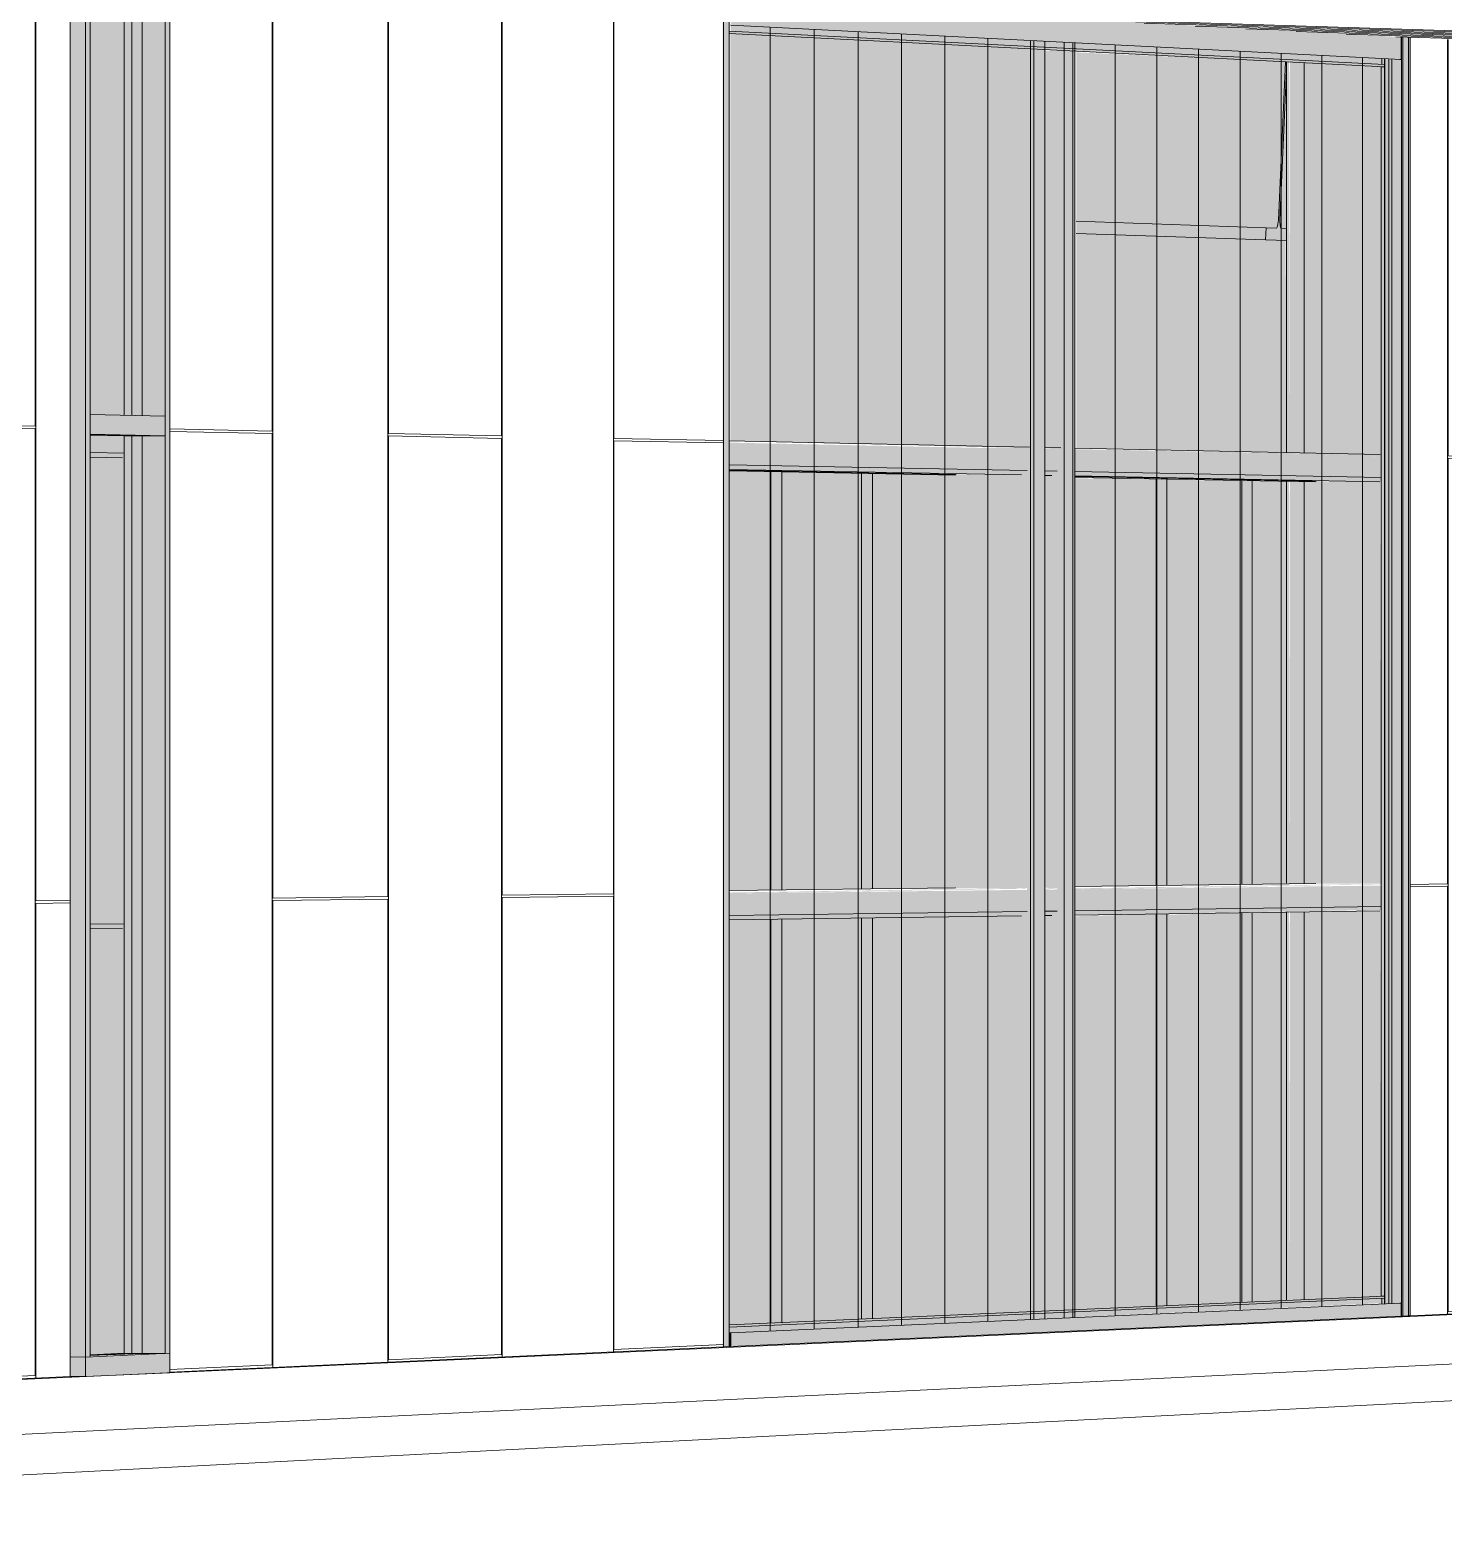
# Model space of a CAD drawing. Header units: inches. Extents: x 31213 to 31218, y -65 to 66.
# Drawn here: x 31214.25295 to 31214.2896, y 65.97907 to 66.01811 of the extents above; entities that cross this region are included whole.
import ezdxf

# ---------------------------------------------------------------- set-up
doc = ezdxf.new("R2010")
doc.units = ezdxf.units.IN
doc.header["$MEASUREMENT"] = 0
for name, color, linetype, lineweight in [('A-GLAZ-CURT', 52, 'Continuous', 9), ('A-GLAZ-CWMG', 51, 'Continuous', 9), ('A-WALL', 113, 'Continuous', 13), ('A-WALL-PATT', 111, 'Continuous', 13), ('C-BLDG-PADS', 91, 'Continuous', 9), ('Conc', 7, 'Continuous', 9), ('I-WALL', 2, 'Continuous', 13), ('L-SITE-WALL', 31, 'Continuous', 13), ('S-BEAM', 12, 'Continuous', 9), ('S-COLS', 52, 'Continuous', 9)]:
    doc.layers.add(name, color=color, linetype=linetype, lineweight=lineweight)

# ---------------------------------------------------------------- blocks, each defined once
blk = doc.blocks.new('FP_2-Looking North East')
at = {"layer": 'A-WALL-PATT', "lineweight": 9}
for p, q in [((31214.259223, 66.007714), (31214.259223, 66.019493)), ((31214.259239, 65.99561), (31214.259239, 66.019492)), ((31214.26222, 65.995646), (31214.26222, 66.019333)), ((31214.262236, 66.007651), (31214.262236, 66.019332)), ((31214.265169, 66.007589), (31214.265169, 66.019176)), ((31214.265184, 65.995681), (31214.265184, 66.019175)), ((31214.26807, 65.995716), (31214.26807, 66.019021)), ((31214.268084, 66.007527), (31214.268084, 66.019021)), ((31214.259223, 66.007714), (31214.256574, 66.00777)), ((31214.259223, 66.007652), (31214.256574, 66.007707)), ((31214.259223, 65.983505), (31214.259223, 66.007652)), ((31214.265169, 66.007589), (31214.262236, 66.007651)), ((31214.262236, 65.983641), (31214.262236, 66.007589)), ((31214.265169, 66.007527), (31214.262236, 66.007589)), ((31214.265169, 65.983773), (31214.265169, 66.007527)), ((31214.270924, 66.007467), (31214.268084, 66.007527)), ((31214.268084, 65.983905), (31214.268084, 66.007466)), ((31214.270924, 66.007407), (31214.268084, 66.007466)), ((31214.26222, 65.995646), (31214.259239, 65.99561)), ((31214.259239, 65.995547), (31214.26222, 65.995583)), ((31214.259239, 65.983443), (31214.259239, 65.995547)), ((31214.26222, 65.983578), (31214.26222, 65.995583)), ((31214.26807, 65.995716), (31214.265184, 65.995681)), ((31214.265184, 65.99562), (31214.26807, 65.995655)), ((31214.265184, 65.983712), (31214.265184, 65.99562)), ((31214.26807, 65.983843), (31214.26807, 65.995655)), ((31214.262236, 65.983641), (31214.265169, 65.983773)), ((31214.268084, 65.983905), (31214.270924, 65.984033)), ((31214.256574, 65.983385), (31214.259223, 65.983505))]:
    blk.add_line(p, q, dxfattribs=at)
blk = doc.blocks.new('FP_8-Looking North East')
at = {"layer": 'A-WALL-PATT', "lineweight": 9}
for p, q in [((31214.289694, 65.995976), (31214.289694, 66.017868)), ((31214.289707, 66.007071), (31214.289707, 66.017867)), ((31214.292214, 66.007018), (31214.292214, 66.017733)), ((31214.292227, 65.996006), (31214.292227, 66.017733)), ((31214.294696, 65.996036), (31214.294696, 66.017601)), ((31214.294709, 66.006965), (31214.294709, 66.017601)), ((31214.292214, 66.007018), (31214.289707, 66.007071)), ((31214.289707, 65.984881), (31214.289707, 66.007014)), ((31214.292214, 66.006961), (31214.289707, 66.007014)), ((31214.292214, 65.984994), (31214.292214, 66.006961)), ((31214.29541, 66.006951), (31214.294709, 66.006965)), ((31214.294709, 65.985106), (31214.294709, 66.006909)), ((31214.29541, 66.006894), (31214.294709, 66.006909)), ((31214.289694, 65.995976), (31214.288724, 65.995964)), ((31214.288724, 65.995906), (31214.289694, 65.995918)), ((31214.289694, 65.984823), (31214.289694, 65.995918)), ((31214.294696, 65.996036), (31214.292227, 65.996006)), ((31214.292227, 65.995949), (31214.294696, 65.995979)), ((31214.292227, 65.984937), (31214.292227, 65.995949)), ((31214.294696, 65.985049), (31214.294696, 65.995979)), ((31214.289707, 65.984881), (31214.292214, 65.984994)), ((31214.294709, 65.985106), (31214.29541, 65.985138))]:
    blk.add_line(p, q, dxfattribs=at)
blk = doc.blocks.new('FP_14-Looking North East')
at = {"layer": 'A-WALL-PATT', "lineweight": 9}
for p, q in [((31214.253077, 66.007844), (31214.253077, 66.019821)), ((31214.253094, 65.995536), (31214.253094, 66.01982)), ((31214.253077, 66.007844), (31214.249943, 66.00791)), ((31214.253077, 66.00778), (31214.249943, 66.007846)), ((31214.253077, 65.983228), (31214.253077, 66.00778)), ((31214.253982, 65.995547), (31214.253094, 65.995536)), ((31214.253094, 65.995472), (31214.253982, 65.995483)), ((31214.253094, 65.983165), (31214.253094, 65.995472)), ((31214.249943, 65.983086), (31214.253077, 65.983228))]:
    blk.add_line(p, q, dxfattribs=at)
blk = doc.blocks.new('FP_19-Looking North East')
at = {"layer": 'A-WALL-PATT', "lineweight": 9}
for p, q in [((31214.272133, 65.984381), (31214.272133, 66.018189)), ((31214.273276, 65.984432), (31214.273276, 66.01813)), ((31214.274412, 65.984482), (31214.274412, 66.018072)), ((31214.275541, 65.984532), (31214.275541, 66.018013)), ((31214.276662, 65.984582), (31214.276662, 66.017955)), ((31214.277776, 66.007293), (31214.277776, 66.017898)), ((31214.278883, 65.98468), (31214.278883, 66.017841)), ((31214.279983, 65.984729), (31214.279983, 66.017784)), ((31214.281076, 65.984777), (31214.281076, 66.017728)), ((31214.282162, 65.984826), (31214.282162, 66.017672)), ((31214.283242, 65.984873), (31214.283242, 66.017616)), ((31214.284314, 65.984921), (31214.284314, 66.017561)), ((31214.28538, 65.984968), (31214.28538, 66.017506)), ((31214.286439, 65.985015), (31214.286439, 66.017451)), ((31214.287492, 65.985062), (31214.287492, 66.017397)), ((31214.277776, 65.984631), (31214.277776, 66.007279))]:
    blk.add_line(p, q, dxfattribs=at)

msp = doc.modelspace()

# ---------------------------------------------------------------- hatches: boundary and pattern name
at = {"layer": 'A-GLAZ-CURT', "transparency": 33554458}
for points in [[(31214.25585, 66.008112), (31214.25585, 66.01942), (31214.254511, 66.019491), (31214.254511, 66.008142)], [(31214.254511, 65.983747), (31214.25585, 65.983807), (31214.25585, 66.007591), (31214.254511, 66.007593), (31214.254511, 65.983807)]]:
    msp.add_hatch(color=256, dxfattribs=at).paths.add_polyline_path(points, flags=0)
at = {"layer": 'A-GLAZ-CWMG'}
for points in [[(31214.253982, 66.007889), (31214.25438, 66.00789), (31214.25438, 66.019534), (31214.253982, 66.01952), (31214.253982, 66.008505)], [(31214.254509, 66.007887), (31214.254509, 66.019527), (31214.25438, 66.019525), (31214.25438, 66.00789)], [(31214.25585, 66.008112), (31214.25585, 66.01942), (31214.255388, 66.019416), (31214.255388, 66.008123)], [(31214.256445, 66.008099), (31214.256445, 66.019425), (31214.25585, 66.01942), (31214.25585, 66.008112)], [(31214.256572, 66.007843), (31214.256572, 66.019419), (31214.256445, 66.019425), (31214.256445, 66.007846)], [(31214.270903, 65.983973), (31214.271069, 65.983981), (31214.271069, 66.018862), (31214.270903, 66.018868), (31214.270903, 65.985957)], [(31214.288491, 66.017345), (31214.288491, 66.017932), (31214.287068, 66.018006), (31214.287068, 66.018033), (31214.284469, 66.018145), (31214.284469, 66.018172), (31214.28183, 66.018286), (31214.28183, 66.018314), (31214.27915, 66.018429), (31214.27915, 66.018457), (31214.276513, 66.018569), (31214.272381, 66.018807), (31214.272381, 66.018822), (31214.271115, 66.018857), (31214.271115, 66.018242), (31214.287068, 66.017419)], [(31214.288058, 66.01716), (31214.288058, 66.017218), (31214.271071, 66.018086), (31214.271085, 66.018025), (31214.285574, 66.017287)], [(31214.287987, 66.017174), (31214.287987, 66.01737), (31214.271101, 66.018257), (31214.271122, 66.018034), (31214.286561, 66.017247)], [(31214.288492, 65.984787), (31214.288632, 65.984793), (31214.288632, 66.017927), (31214.288492, 66.017923), (31214.288462, 66.017345), (31214.288176, 66.017345), (31214.288176, 65.985093), (31214.288492, 65.985106)], [(31214.288533, 65.984772), (31214.288683, 65.984779), (31214.288683, 66.017926), (31214.288533, 66.017927), (31214.288533, 65.985642)], [(31214.288665, 65.984779), (31214.288639, 66.017927), (31214.288632, 66.017923), (31214.288632, 65.984793), (31214.288632, 65.984779)], [(31214.28799, 65.985085), (31214.288176, 65.985106), (31214.288176, 66.01736), (31214.28799, 66.017345), (31214.28799, 65.985106)], [(31214.253982, 66.007631), (31214.254509, 66.007633), (31214.254509, 66.008142), (31214.253982, 66.00814), (31214.253982, 66.007677)], [(31214.256445, 66.007593), (31214.256445, 66.008099), (31214.254509, 66.008142), (31214.254509, 66.007633)], [(31214.25438, 65.983711), (31214.25438, 66.00789), (31214.253982, 66.007889), (31214.253982, 65.983714)], [(31214.25438, 65.983711), (31214.254509, 65.983716), (31214.254509, 66.007887), (31214.25438, 66.00789), (31214.25438, 65.985907)], [(31214.255388, 65.983809), (31214.25585, 65.983815), (31214.25585, 66.007591), (31214.255388, 66.007589), (31214.255388, 65.983815)], [(31214.256445, 65.983808), (31214.256445, 66.007593), (31214.25585, 66.007589), (31214.25585, 65.983813)], [(31214.256445, 65.983802), (31214.256572, 65.983807), (31214.256572, 66.007843), (31214.256445, 66.007846), (31214.256445, 65.985913)], [(31214.271071, 65.984488), (31214.288058, 65.985233), (31214.288058, 65.985291), (31214.271071, 65.984548)], [(31214.288503, 65.984787), (31214.288533, 65.984789), (31214.288503, 65.985642)], [(31214.271071, 65.984024), (31214.271101, 65.984025), (31214.271118, 65.984338), (31214.287987, 65.985106), (31214.287987, 65.985277), (31214.271071, 65.984537)], [(31214.271115, 65.983983), (31214.288491, 65.98477), (31214.288491, 65.985106), (31214.271115, 65.984336)], [(31214.288058, 65.985088), (31214.288072, 65.985106), (31214.288058, 65.985106)], [(31214.271099, 65.984), (31214.271115, 65.984001), (31214.271099, 65.984321)], [(31214.25438, 65.983202), (31214.256572, 65.983301), (31214.256572, 65.983807), (31214.25438, 65.983711)], [(31214.271115, 65.983983), (31214.271099, 65.983998), (31214.271069, 65.983983)], [(31214.25438, 65.983202), (31214.25438, 65.983202), (31214.25438, 65.983711), (31214.253982, 65.983714), (31214.253982, 65.983205)]]:
    msp.add_hatch(color=256, dxfattribs=at).paths.add_polyline_path(points, flags=0)
h = msp.add_hatch(color=256, dxfattribs=at)
h.paths.add_polyline_path([(31214.287987, 65.985085), (31214.288058, 65.985106), (31214.288058, 65.985233), (31214.287987, 65.98523), (31214.287987, 65.985106)], flags=0)
h.paths.add_polyline_path([(31214.288058, 65.985291), (31214.288058, 66.01716), (31214.287972, 66.017159), (31214.287987, 65.985291)], flags=0)
h.paths.add_polyline_path([(31214.288058, 66.017218), (31214.288058, 66.017366), (31214.287987, 66.017345), (31214.287987, 66.017221)], flags=0)
at = {"layer": 'I-WALL'}
for points in [[(31214.274795, 65.984714), (31214.278972, 65.984894), (31214.278972, 66.017623), (31214.278884, 66.017622), (31214.271101, 66.018022), (31214.271101, 66.00746), (31214.278794, 66.00727), (31214.278794, 66.007254), (31214.278794, 66.006693), (31214.278651, 66.006578), (31214.276957, 66.006593), (31214.27694, 66.006573), (31214.274795, 66.006614), (31214.274795, 65.995846), (31214.278794, 65.995867), (31214.278794, 65.995262), (31214.278651, 65.995148), (31214.274795, 65.995093), (31214.274795, 65.984736)], [(31214.278972, 65.984686), (31214.279252, 65.984698), (31214.279252, 66.01782), (31214.278972, 66.017835), (31214.278972, 65.984789)], [(31214.279754, 65.98472), (31214.280032, 65.984733), (31214.280032, 66.01778), (31214.279754, 66.017794), (31214.279754, 65.984789)], [(31214.279254, 65.98491), (31214.279754, 65.984928), (31214.279754, 66.017583), (31214.279254, 66.017579), (31214.279254, 66.007287), (31214.279576, 66.007254), (31214.279576, 66.007237), (31214.279576, 66.006678), (31214.279433, 66.006563), (31214.279254, 66.006567), (31214.279254, 65.995877), (31214.279576, 65.995864), (31214.279576, 65.995272), (31214.279433, 65.995159), (31214.279254, 65.995131), (31214.279254, 65.984931)]]:
    msp.add_hatch(color=256, dxfattribs=at).paths.add_polyline_path(points, flags=0)
h = msp.add_hatch(color=256, dxfattribs=at)
h.paths.add_polyline_path([(31214.284648, 65.985144), (31214.285527, 65.985183), (31214.285527, 65.995244), (31214.284648, 65.995231), (31214.284648, 65.985276)], flags=0)
h.paths.add_polyline_path([(31214.284648, 65.995963), (31214.285527, 65.995973), (31214.285527, 66.006411), (31214.284648, 66.006428), (31214.284648, 65.996019)], flags=0)
h.paths.add_polyline_path([(31214.285527, 66.007156), (31214.285497, 66.012656), (31214.280074, 66.012839), (31214.280074, 66.007272), (31214.280826, 66.007256)], flags=0)
h.paths.add_polyline_path([(31214.285527, 66.012968), (31214.285496, 66.016371), (31214.285355, 66.013179), (31214.285315, 66.013179), (31214.285272, 66.012985), (31214.285315, 66.012976), (31214.285497, 66.012969)], flags=0)
h = msp.add_hatch(color=256, dxfattribs=at)
h.paths.add_polyline_path([(31214.271084, 65.984553), (31214.272149, 65.9846), (31214.272149, 65.995056), (31214.271084, 65.995041), (31214.271084, 65.984713)], flags=0)
h.paths.add_polyline_path([(31214.271084, 65.995802), (31214.272149, 65.995815), (31214.272149, 66.006664), (31214.271084, 66.006684), (31214.271084, 65.995817)], flags=0)
h = msp.add_hatch(color=256, dxfattribs=at)
h.paths.add_polyline_path([(31214.272149, 65.9846), (31214.272438, 65.984612), (31214.272438, 65.99506), (31214.272149, 65.995056), (31214.272149, 65.984789)], flags=0)
h.paths.add_polyline_path([(31214.272149, 65.995815), (31214.272438, 65.995818), (31214.272438, 66.006658), (31214.272149, 66.006664), (31214.272149, 65.996283)], flags=0)
h = msp.add_hatch(color=256, dxfattribs=at)
h.paths.add_polyline_path([(31214.272446, 65.984612), (31214.274502, 65.984702), (31214.274502, 65.995089), (31214.272446, 65.99506), (31214.272446, 65.984634)], flags=0)
h.paths.add_polyline_path([(31214.272446, 65.995818), (31214.274502, 65.995843), (31214.274502, 66.006619), (31214.272446, 66.006658), (31214.272446, 65.995847)], flags=0)
h = msp.add_hatch(color=256, dxfattribs=at)
h.paths.add_polyline_path([(31214.274502, 65.984702), (31214.274787, 65.984715), (31214.274787, 65.995093), (31214.274502, 65.995089), (31214.274502, 65.984789)], flags=0)
h.paths.add_polyline_path([(31214.274502, 65.995843), (31214.274787, 65.995846), (31214.274787, 66.006614), (31214.274502, 66.006619), (31214.274502, 65.996283)], flags=0)
h = msp.add_hatch(color=256, dxfattribs=at)
h.paths.add_polyline_path([(31214.280049, 65.984944), (31214.282141, 65.985036), (31214.282141, 65.995196), (31214.280049, 65.995137), (31214.280049, 65.98497)], flags=0)
h.paths.add_polyline_path([(31214.280049, 65.995908), (31214.282141, 65.995934), (31214.282141, 66.006475), (31214.280049, 66.006488), (31214.280049, 65.995937)], flags=0)
h = msp.add_hatch(color=256, dxfattribs=at)
h.paths.add_polyline_path([(31214.282141, 65.985036), (31214.282414, 65.985048), (31214.282414, 65.9952), (31214.282141, 65.995176), (31214.282141, 65.985106)], flags=0)
h.paths.add_polyline_path([(31214.282141, 65.995933), (31214.282414, 65.995937), (31214.282414, 66.00647), (31214.282141, 66.006454), (31214.282141, 65.996283)], flags=0)
h = msp.add_hatch(color=256, dxfattribs=at)
h.paths.add_polyline_path([(31214.282421, 65.985048), (31214.284363, 65.985133), (31214.284363, 65.995228), (31214.282421, 65.995176), (31214.282421, 65.985066)], flags=0)
h.paths.add_polyline_path([(31214.282421, 65.995937), (31214.284363, 65.99596), (31214.284363, 66.006433), (31214.282421, 66.006449), (31214.282421, 65.995964)], flags=0)
h = msp.add_hatch(color=256, dxfattribs=at)
h.paths.add_polyline_path([(31214.284363, 65.985133), (31214.284632, 65.985145), (31214.284632, 65.995231), (31214.284363, 65.995228), (31214.284363, 65.985277)], flags=0)
h.paths.add_polyline_path([(31214.284363, 65.99596), (31214.284632, 65.995963), (31214.284632, 66.006428), (31214.284363, 66.006433), (31214.284363, 65.996283)], flags=0)
at = {"layer": 'L-SITE-WALL'}
h = msp.add_hatch(color=256, dxfattribs=at)
h.paths.add_polyline_path([(31214.256192, 65.98381), (31214.256192, 66.007592), (31214.255851, 66.007589), (31214.255851, 65.983813)], flags=0)
h.paths.add_polyline_path([(31214.256192, 66.008105), (31214.256192, 66.019688), (31214.2548, 66.019718), (31214.25399, 66.019688), (31214.25399, 66.019531), (31214.254516, 66.01952), (31214.254516, 66.019491), (31214.255851, 66.01942), (31214.255851, 66.008112)], flags=0)
h = msp.add_hatch(color=256, dxfattribs=at)
h.paths.add_polyline_path([(31214.254516, 65.983771), (31214.255851, 65.983815), (31214.255851, 66.007591), (31214.255499, 66.007589), (31214.255499, 66.007144), (31214.255347, 66.007021), (31214.254516, 66.007037), (31214.254516, 65.995591), (31214.255499, 65.995558), (31214.255499, 65.994943), (31214.255347, 65.994821), (31214.254516, 65.994809), (31214.254516, 65.983807)], flags=0)
h.paths.add_polyline_path([(31214.255851, 66.008112), (31214.255851, 66.01942), (31214.254516, 66.019491), (31214.254516, 66.008142), (31214.255499, 66.00812)], flags=0)
msp.add_hatch(color=256, dxfattribs=at).paths.add_polyline_path([(31214.288724, 65.984779), (31214.288724, 66.017924), (31214.288683, 66.017923), (31214.288683, 65.984779)], flags=0)
h = msp.add_hatch(color=256, dxfattribs=at)
h.paths.add_polyline_path([(31214.288492, 65.984787), (31214.288503, 65.984787), (31214.288492, 66.017345), (31214.288176, 66.017345), (31214.288176, 65.985093), (31214.288492, 65.985106)], flags=0)
h.paths.add_polyline_path([(31214.285978, 65.985203), (31214.287973, 65.985291), (31214.287943, 65.995278), (31214.285978, 65.99525), (31214.285978, 65.985277)], flags=0)
h.paths.add_polyline_path([(31214.287973, 65.995978), (31214.287943, 66.006402), (31214.286157, 66.006419), (31214.286157, 66.006399), (31214.285978, 66.006402), (31214.285978, 65.995979), (31214.286278, 65.995981)], flags=0)
h.paths.add_polyline_path([(31214.287973, 66.007104), (31214.287959, 66.01716), (31214.285978, 66.017262), (31214.285978, 66.007146), (31214.286917, 66.007126)], flags=0)
at = {"layer": 'S-BEAM'}
for points in [[(31214.284353, 66.017345), (31214.280068, 66.017533), (31214.280068, 66.017481), (31214.284351, 66.017345)], [(31214.285309, 66.01318), (31214.28549, 66.017287), (31214.284351, 66.017345), (31214.280068, 66.017481), (31214.280068, 66.013356), (31214.284991, 66.013191)], [(31214.284976, 66.012676), (31214.28499, 66.012988), (31214.280067, 66.013153), (31214.280067, 66.012841), (31214.282682, 66.012753)], [(31214.285253, 66.012978), (31214.285278, 66.013004), (31214.285309, 66.01318), (31214.280068, 66.013356), (31214.280068, 66.013153), (31214.284991, 66.012988)]]:
    msp.add_hatch(color=256, dxfattribs=at).paths.add_polyline_path(points, flags=0)
h = msp.add_hatch(color=256, dxfattribs=at)
h.paths.add_polyline_path([(31214.285522, 66.012655), (31214.285522, 66.012968), (31214.28499, 66.012988), (31214.284976, 66.012676)], flags=0)
h.paths.add_polyline_path([(31214.285349, 66.013179), (31214.285521, 66.017285), (31214.28549, 66.017287), (31214.285309, 66.01318)], flags=0)
h = msp.add_hatch(color=256, dxfattribs=at)
h.paths.add_polyline_path([(31214.31688, 66.005956), (31214.31688, 66.006326), (31214.31641, 66.006322), (31214.31641, 66.005965)], flags=0)
h.paths.add_polyline_path([(31214.315408, 66.005985), (31214.315408, 66.006356), (31214.314787, 66.006355), (31214.314787, 66.005997)], flags=0)
h.paths.add_polyline_path([(31214.31378, 66.006016), (31214.31378, 66.006389), (31214.313147, 66.006389), (31214.313147, 66.006028)], flags=0)
h.paths.add_polyline_path([(31214.312134, 66.006048), (31214.312134, 66.006423), (31214.311489, 66.006422), (31214.311489, 66.00606), (31214.311966, 66.006051)], flags=0)
h.paths.add_polyline_path([(31214.310471, 66.00608), (31214.310471, 66.006457), (31214.309813, 66.006457), (31214.309813, 66.006093)], flags=0)
h.paths.add_polyline_path([(31214.305374, 66.006179), (31214.305374, 66.006562), (31214.304731, 66.006561), (31214.304731, 66.006191)], flags=0)
h.paths.add_polyline_path([(31214.296444, 66.006352), (31214.296444, 66.006746), (31214.295876, 66.006746), (31214.295876, 66.006363)], flags=0)
h.paths.add_polyline_path([(31214.255388, 66.007146), (31214.255388, 66.007589), (31214.254513, 66.007589), (31214.254513, 66.007163)], flags=0)
h.paths.add_polyline_path([(31214.190174, 66.008408), (31214.190174, 66.008929), (31214.188439, 66.008934), (31214.188439, 66.008441), (31214.18889, 66.008432)], flags=0)
h.paths.add_polyline_path([(31214.183776, 66.008531), (31214.183776, 66.009061), (31214.181875, 66.0091), (31214.181875, 66.008568)], flags=0)
h.paths.add_polyline_path([(31214.180459, 66.008596), (31214.180459, 66.009129), (31214.178635, 66.009166), (31214.178635, 66.008631), (31214.180107, 66.008602)], flags=0)
h.paths.add_polyline_path([(31214.12666, 66.009636), (31214.12666, 66.010234), (31214.124476, 66.010279), (31214.124476, 66.009679), (31214.124795, 66.009672)], flags=0)
h.paths.add_polyline_path([(31214.017411, 66.01175), (31214.017411, 66.012479), (31214.013707, 66.012555), (31214.013707, 66.011822)], flags=0)
h.paths.add_polyline_path([(31213.942601, 66.013197), (31213.942601, 66.014016), (31213.937014, 66.014131), (31213.937014, 66.013305)], flags=0)
h.paths.add_polyline_path([(31213.934882, 66.013347), (31213.934882, 66.014175), (31213.928885, 66.014298), (31213.928885, 66.013463), (31213.934609, 66.013352)], flags=0)
h.paths.add_polyline_path([(31213.92673, 66.013504), (31213.92673, 66.014342), (31213.920561, 66.014469), (31213.920561, 66.013624), (31213.925857, 66.013521)], flags=0)
h.paths.add_polyline_path([(31213.918383, 66.013666), (31213.918383, 66.014514), (31213.912036, 66.014644), (31213.912036, 66.013789), (31213.917105, 66.013691)], flags=0)
h.paths.add_polyline_path([(31213.909834, 66.013831), (31213.909834, 66.01469), (31213.903302, 66.014824), (31213.903302, 66.013958), (31213.908355, 66.01386)], flags=0)
h.paths.add_polyline_path([(31213.901076, 66.014001), (31213.901076, 66.01487), (31213.894352, 66.015008), (31213.894352, 66.014131), (31213.899606, 66.014029)], flags=0)
h.paths.add_polyline_path([(31213.8921, 66.014174), (31213.8921, 66.015054), (31213.885177, 66.015196), (31213.885177, 66.014308), (31213.890857, 66.014198)], flags=0)
h.paths.add_polyline_path([(31213.882899, 66.014352), (31213.882899, 66.015243), (31213.875768, 66.01539), (31213.875768, 66.01449), (31213.88211, 66.014368)], flags=0)
h.paths.add_polyline_path([(31213.873464, 66.014535), (31213.873464, 66.015437), (31213.866116, 66.015588), (31213.866116, 66.014677), (31213.873364, 66.014537)], flags=0)
h.paths.add_polyline_path([(31213.863786, 66.014722), (31213.863786, 66.015636), (31213.856213, 66.015791), (31213.856213, 66.014869)], flags=0)
h.paths.add_polyline_path([(31213.853855, 66.014914), (31213.853855, 66.01584), (31213.848304, 66.015954), (31213.848304, 66.015022), (31213.851503, 66.01496)], flags=0)
h = msp.add_hatch(color=256, dxfattribs=at)
h.paths.add_polyline_path([(31214.31675, 66.005854), (31214.31688, 66.005956), (31214.31641, 66.005965), (31214.316411, 66.005861)], flags=0)
h.paths.add_polyline_path([(31214.315409, 66.00588), (31214.31538, 66.005985), (31214.314787, 66.005997), (31214.314788, 66.005891), (31214.315249, 66.005883)], flags=0)
h.paths.add_polyline_path([(31214.31378, 66.005911), (31214.313751, 66.006017), (31214.313147, 66.006028), (31214.313147, 66.005923), (31214.31362, 66.005914)], flags=0)
h.paths.add_polyline_path([(31214.312135, 66.005942), (31214.312134, 66.006048), (31214.311489, 66.00606), (31214.311489, 66.005954), (31214.311966, 66.005945)], flags=0)
h.paths.add_polyline_path([(31214.310472, 66.005974), (31214.310442, 66.006081), (31214.309813, 66.006093), (31214.309813, 66.005986), (31214.31031, 66.005977)], flags=0)
h.paths.add_polyline_path([(31214.305374, 66.00607), (31214.305344, 66.006179), (31214.304731, 66.006191), (31214.304731, 66.006083), (31214.30521, 66.006074)], flags=0)
h.paths.add_polyline_path([(31214.29639, 66.006241), (31214.296527, 66.00635), (31214.295876, 66.006363), (31214.295876, 66.006251)], flags=0)
h.paths.add_polyline_path([(31214.255347, 66.007021), (31214.255499, 66.007144), (31214.254513, 66.007163), (31214.254513, 66.007037)], flags=0)
h.paths.add_polyline_path([(31214.190162, 66.00826), (31214.190175, 66.008271), (31214.190174, 66.008408), (31214.188439, 66.008441), (31214.18844, 66.008293), (31214.189963, 66.008264)], flags=0)
h.paths.add_polyline_path([(31214.183776, 66.008382), (31214.183776, 66.008531), (31214.181875, 66.008568), (31214.181875, 66.008418), (31214.183562, 66.008386)], flags=0)
h.paths.add_polyline_path([(31214.180244, 66.008449), (31214.180367, 66.008522), (31214.180459, 66.008522), (31214.180459, 66.008596), (31214.178635, 66.008631), (31214.178635, 66.008479), (31214.180108, 66.008451)], flags=0)
h.paths.add_polyline_path([(31214.12666, 66.009467), (31214.12666, 66.009636), (31214.124476, 66.009672), (31214.124477, 66.009509), (31214.126425, 66.009472)], flags=0)
h.paths.add_polyline_path([(31214.017411, 66.011544), (31214.017411, 66.01175), (31214.013707, 66.011822), (31214.013708, 66.011614), (31214.01714, 66.011549)], flags=0)
h.paths.add_polyline_path([(31213.942601, 66.012966), (31213.942601, 66.013197), (31213.937014, 66.013305), (31213.937014, 66.013072), (31213.942308, 66.012971)], flags=0)
h.paths.add_polyline_path([(31213.934882, 66.013113), (31213.934882, 66.013347), (31213.928885, 66.013463), (31213.928885, 66.013227), (31213.934609, 66.013118)], flags=0)
h.paths.add_polyline_path([(31213.92673, 66.013268), (31213.92673, 66.013504), (31213.920561, 66.013624), (31213.920562, 66.013385), (31213.926433, 66.013273)], flags=0)
h.paths.add_polyline_path([(31213.918383, 66.013426), (31213.918383, 66.013666), (31213.912036, 66.013789), (31213.912037, 66.013547), (31213.918084, 66.013432)], flags=0)
h.paths.add_polyline_path([(31213.909835, 66.013589), (31213.909834, 66.013831), (31213.903302, 66.013958), (31213.903303, 66.013713), (31213.909533, 66.013594)], flags=0)
h.paths.add_polyline_path([(31213.901076, 66.013755), (31213.901076, 66.014001), (31213.894352, 66.014131), (31213.894352, 66.013883), (31213.900773, 66.013761)], flags=0)
h.paths.add_polyline_path([(31213.892101, 66.013926), (31213.8921, 66.014174), (31213.885177, 66.014308), (31213.885177, 66.014057), (31213.891795, 66.013932)], flags=0)
h.paths.add_polyline_path([(31213.8829, 66.014101), (31213.882899, 66.014352), (31213.875768, 66.01449), (31213.875768, 66.014236), (31213.882592, 66.014107)], flags=0)
h.paths.add_polyline_path([(31213.873465, 66.01428), (31213.873464, 66.014535), (31213.866116, 66.014677), (31213.866116, 66.01442), (31213.873364, 66.014282)], flags=0)
h.paths.add_polyline_path([(31213.863786, 66.014464), (31213.863786, 66.014722), (31213.856213, 66.014869), (31213.856213, 66.014608), (31213.863474, 66.01447)], flags=0)
h.paths.add_polyline_path([(31213.853856, 66.014653), (31213.853855, 66.014914), (31213.848304, 66.015022), (31213.848045, 66.014763), (31213.853541, 66.014659)], flags=0)
h = msp.add_hatch(color=256, dxfattribs=at)
h.paths.add_polyline_path([(31214.287991, 66.007061), (31214.287991, 66.007103), (31214.280033, 66.007246), (31214.280033, 66.007228), (31214.285575, 66.007112)], flags=0)
h.paths.add_polyline_path([(31214.279576, 66.007237), (31214.279553, 66.007276), (31214.279253, 66.007262), (31214.279253, 66.007244)], flags=0)
h.paths.add_polyline_path([(31214.278794, 66.007254), (31214.278788, 66.007276), (31214.277612, 66.007279)], flags=0)
h.paths.add_polyline_path([(31214.122541, 66.01053), (31214.122541, 66.010593), (31214.019307, 66.012756), (31214.019307, 66.012695), (31214.122419, 66.010533)], flags=0)
h = msp.add_hatch(color=256, dxfattribs=at)
h.paths.add_polyline_path([(31214.287972, 66.006515), (31214.287972, 66.007061), (31214.280033, 66.007228), (31214.280033, 66.006669), (31214.285575, 66.006562)], flags=0)
h.paths.add_polyline_path([(31214.279576, 66.006678), (31214.279576, 66.007237), (31214.279253, 66.007244), (31214.279253, 66.006684)], flags=0)
h.paths.add_polyline_path([(31214.278794, 66.006693), (31214.278794, 66.007254), (31214.271072, 66.007416), (31214.271072, 66.006842), (31214.27678, 66.006732)], flags=0)
h.paths.add_polyline_path([(31214.122889, 66.009709), (31214.122889, 66.010523), (31214.12269, 66.010527), (31214.12269, 66.009713)], flags=0)
h.paths.add_polyline_path([(31214.122541, 66.009716), (31214.122541, 66.01053), (31214.019307, 66.012695), (31214.019307, 66.011713), (31214.118655, 66.009791)], flags=0)
h = msp.add_hatch(color=256, dxfattribs=at)
h.paths.add_polyline_path([(31214.287943, 66.006402), (31214.287973, 66.006426), (31214.287972, 66.006515), (31214.280033, 66.006669), (31214.280034, 66.006552), (31214.287744, 66.006406)], flags=0)
h.paths.add_polyline_path([(31214.279433, 66.006563), (31214.279576, 66.006678), (31214.279253, 66.006684), (31214.279253, 66.006567)], flags=0)
h.paths.add_polyline_path([(31214.278651, 66.006578), (31214.278794, 66.006693), (31214.271072, 66.006842), (31214.271072, 66.006722), (31214.276781, 66.006614)], flags=0)
h.paths.add_polyline_path([(31214.122541, 66.009546), (31214.122541, 66.009716), (31214.019307, 66.011713), (31214.019308, 66.011508), (31214.122225, 66.009552)], flags=0)
h = msp.add_hatch(color=256, dxfattribs=at)
h.paths.add_polyline_path([(31214.286271, 66.006397), (31214.286288, 66.006416), (31214.285582, 66.00641)], flags=0)
h.paths.add_polyline_path([(31214.284477, 66.006431), (31214.284494, 66.00645), (31214.283259, 66.006454)], flags=0)
h.paths.add_polyline_path([(31214.282216, 66.006474), (31214.282273, 66.006492), (31214.281455, 66.006488)], flags=0)
h.paths.add_polyline_path([(31214.27694, 66.006573), (31214.276957, 66.006593), (31214.276787, 66.006576)], flags=0)
h.paths.add_polyline_path([(31214.274619, 66.006617), (31214.274637, 66.006637), (31214.272438, 66.006658)], flags=0)
h.paths.add_polyline_path([(31214.272267, 66.006662), (31214.272284, 66.006682), (31214.271079, 66.006684)], flags=0)
h.paths.add_polyline_path([(31214.122548, 66.009491), (31214.122548, 66.00952), (31214.019313, 66.011478), (31214.019313, 66.011442), (31214.119918, 66.009541)], flags=0)
h = msp.add_hatch(color=256, dxfattribs=at)
h.paths.add_polyline_path([(31214.286288, 66.006416), (31214.286266, 66.006434), (31214.285582, 66.00643)], flags=0)
h.paths.add_polyline_path([(31214.284494, 66.00645), (31214.284475, 66.006465), (31214.283415, 66.006488), (31214.284303, 66.006454)], flags=0)
h.paths.add_polyline_path([(31214.282273, 66.006492), (31214.282251, 66.00651), (31214.28004, 66.006535)], flags=0)
h.paths.add_polyline_path([(31214.276957, 66.006593), (31214.276935, 66.006611), (31214.276787, 66.006596)], flags=0)
h.paths.add_polyline_path([(31214.274637, 66.006637), (31214.274614, 66.006655), (31214.272437, 66.006679)], flags=0)
h.paths.add_polyline_path([(31214.272284, 66.006682), (31214.272261, 66.0067), (31214.271079, 66.006705)], flags=0)
h.paths.add_polyline_path([(31214.122548, 66.00952), (31214.122548, 66.009546), (31214.120371, 66.009562)], flags=0)
h = msp.add_hatch(color=256, dxfattribs=at)
h.paths.add_polyline_path([(31214.254513, 65.995529), (31214.255487, 65.99557), (31214.255449, 65.995589), (31214.254513, 65.995553), (31214.254513, 65.995536)], flags=0)
h.paths.add_polyline_path([(31214.295876, 65.996029), (31214.296521, 65.996058), (31214.296482, 65.996079), (31214.295876, 65.996044)], flags=0)
h.paths.add_polyline_path([(31214.304731, 65.996136), (31214.305374, 65.996164), (31214.305374, 65.996185), (31214.304731, 65.996153)], flags=0)
h.paths.add_polyline_path([(31214.309813, 65.996197), (31214.310471, 65.996225), (31214.310471, 65.996246), (31214.309813, 65.996215)], flags=0)
h.paths.add_polyline_path([(31214.311489, 65.996217), (31214.312134, 65.996245), (31214.312134, 65.996266), (31214.311489, 65.996236)], flags=0)
h.paths.add_polyline_path([(31214.313147, 65.996237), (31214.31378, 65.996265), (31214.31378, 65.996285), (31214.313147, 65.996256)], flags=0)
h.paths.add_polyline_path([(31214.314787, 65.996257), (31214.315408, 65.996285), (31214.315408, 65.996305), (31214.314787, 65.996276)], flags=0)
h.paths.add_polyline_path([(31214.31641, 65.996277), (31214.316875, 65.996302), (31214.316838, 65.996322), (31214.31641, 65.996296)], flags=0)
h = msp.add_hatch(color=256, dxfattribs=at)
h.paths.add_polyline_path([(31214.254513, 65.994929), (31214.255388, 65.994941), (31214.255388, 65.99554), (31214.254513, 65.995529)], flags=0)
h.paths.add_polyline_path([(31214.295876, 65.995496), (31214.296444, 65.995503), (31214.296444, 65.996036), (31214.295876, 65.996029)], flags=0)
h.paths.add_polyline_path([(31214.304731, 65.995617), (31214.305374, 65.995626), (31214.305374, 65.996143), (31214.304731, 65.996136)], flags=0)
h.paths.add_polyline_path([(31214.309813, 65.995686), (31214.310471, 65.995695), (31214.310471, 65.996205), (31214.309813, 65.996197)], flags=0)
h.paths.add_polyline_path([(31214.311489, 65.995709), (31214.312134, 65.995718), (31214.312134, 65.996225), (31214.311489, 65.996217)], flags=0)
h.paths.add_polyline_path([(31214.313147, 65.995732), (31214.31378, 65.995741), (31214.31378, 65.996245), (31214.313147, 65.996237)], flags=0)
h.paths.add_polyline_path([(31214.314787, 65.995755), (31214.315408, 65.995763), (31214.315408, 65.996265), (31214.314787, 65.996257)], flags=0)
h.paths.add_polyline_path([(31214.31641, 65.995777), (31214.31688, 65.995783), (31214.31688, 65.996282), (31214.31641, 65.996277)], flags=0)
h = msp.add_hatch(color=256, dxfattribs=at)
h.paths.add_polyline_path([(31214.271072, 65.995729), (31214.278779, 65.995853), (31214.278747, 65.995867), (31214.271072, 65.995752), (31214.271072, 65.995739)], flags=0)
h.paths.add_polyline_path([(31214.279253, 65.995828), (31214.279561, 65.995863), (31214.279529, 65.995876), (31214.279253, 65.99585), (31214.279253, 65.99584)], flags=0)
h.paths.add_polyline_path([(31214.280033, 65.995837), (31214.287991, 65.995965), (31214.287991, 65.995977), (31214.280033, 65.99586), (31214.280033, 65.99585)], flags=0)
h = msp.add_hatch(color=256, dxfattribs=at)
h.paths.add_polyline_path([(31214.271072, 65.995156), (31214.278794, 65.995262), (31214.278794, 65.995822), (31214.271072, 65.995729)], flags=0)
h.paths.add_polyline_path([(31214.279253, 65.995268), (31214.279576, 65.995272), (31214.279576, 65.995832), (31214.279253, 65.995828)], flags=0)
h.paths.add_polyline_path([(31214.280033, 65.995279), (31214.287972, 65.995387), (31214.287972, 65.995933), (31214.280033, 65.995837)], flags=0)
h.paths.add_polyline_path([(31214.288072, 65.995389), (31214.288083, 65.995389), (31214.288072, 65.995934)], flags=0)
h = msp.add_hatch(color=256, dxfattribs=at)
h.paths.add_polyline_path([(31214.254513, 65.994809), (31214.255347, 65.994821), (31214.255499, 65.994943), (31214.254513, 65.994929)], flags=0)
h.paths.add_polyline_path([(31214.295876, 65.995389), (31214.29639, 65.995396), (31214.296527, 65.995504), (31214.295876, 65.995496)], flags=0)
h.paths.add_polyline_path([(31214.304731, 65.995513), (31214.305374, 65.995522), (31214.305344, 65.995625), (31214.304731, 65.995617)], flags=0)
h.paths.add_polyline_path([(31214.309813, 65.995585), (31214.310472, 65.995594), (31214.310442, 65.995695), (31214.309813, 65.995686)], flags=0)
h.paths.add_polyline_path([(31214.311489, 65.995608), (31214.312135, 65.995617), (31214.312134, 65.995718), (31214.311489, 65.995709)], flags=0)
h.paths.add_polyline_path([(31214.313147, 65.995631), (31214.31378, 65.99564), (31214.313751, 65.99574), (31214.313147, 65.995732)], flags=0)
h.paths.add_polyline_path([(31214.314788, 65.995654), (31214.315409, 65.995663), (31214.31538, 65.995763), (31214.314787, 65.995755)], flags=0)
h.paths.add_polyline_path([(31214.316411, 65.995677), (31214.31675, 65.995682), (31214.31688, 65.995783), (31214.31641, 65.995777)], flags=0)
h = msp.add_hatch(color=256, dxfattribs=at)
h.paths.add_polyline_path([(31214.271072, 65.995041), (31214.278651, 65.995148), (31214.278794, 65.995262), (31214.271072, 65.995156)], flags=0)
h.paths.add_polyline_path([(31214.279253, 65.995156), (31214.279433, 65.995159), (31214.279576, 65.995272), (31214.279253, 65.995268)], flags=0)
h.paths.add_polyline_path([(31214.280034, 65.995167), (31214.287973, 65.995302), (31214.287972, 65.995387), (31214.280033, 65.995279)], flags=0)
at = {"layer": 'S-COLS'}
h = msp.add_hatch(color=256, dxfattribs=at)
h.paths.add_polyline_path([(31214.28552, 65.985183), (31214.285609, 65.985187), (31214.285588, 65.995245), (31214.28552, 65.995244), (31214.28552, 65.985277)], flags=0)
h.paths.add_polyline_path([(31214.28552, 65.995973), (31214.285609, 65.995994), (31214.285588, 66.00641), (31214.28552, 66.006411), (31214.28552, 65.995994)], flags=0)
h.paths.add_polyline_path([(31214.285609, 66.007154), (31214.285588, 66.017282), (31214.28552, 66.017285), (31214.285534, 66.007155), (31214.285588, 66.007154)], flags=0)
h = msp.add_hatch(color=256, dxfattribs=at)
h.paths.add_polyline_path([(31214.285609, 65.985187), (31214.285981, 65.985203), (31214.285981, 65.99525), (31214.285609, 65.995245), (31214.285609, 65.985277)], flags=0)
h.paths.add_polyline_path([(31214.285609, 65.995974), (31214.285981, 65.995993), (31214.285981, 66.006403), (31214.285609, 66.00641), (31214.285609, 65.995994)], flags=0)
h.paths.add_polyline_path([(31214.285981, 66.007146), (31214.285981, 66.017262), (31214.285609, 66.017281), (31214.285609, 66.007154)], flags=0)
h = msp.add_hatch(color=256, dxfattribs=at)
h.paths.add_polyline_path([(31214.285577, 65.985186), (31214.285609, 65.985187), (31214.285577, 65.985277)], flags=0)
h.paths.add_polyline_path([(31214.285577, 65.995974), (31214.285609, 65.995974), (31214.285577, 65.996283)], flags=0)

# ---------------------------------------------------------------- linework, layer by layer
at = {"layer": 'A-GLAZ-CURT'}
for p, q in [((31214.255586, 66.019418), (31214.255586, 66.008118)), ((31214.25585, 66.008112), (31214.25585, 66.01942)), ((31214.25585, 66.007591), (31214.254511, 66.007618)), ((31214.254512, 66.007612), (31214.255586, 66.00759)), ((31214.255586, 66.00759), (31214.25585, 66.007591)), ((31214.255586, 66.00759), (31214.255586, 65.983808)), ((31214.25585, 65.983806), (31214.25585, 66.007591)), ((31214.254511, 65.983747), (31214.25585, 65.983806)), ((31214.255586, 65.983808), (31214.254512, 65.983761)), ((31214.255586, 65.983808), (31214.25585, 65.983806))]:
    msp.add_line(p, q, dxfattribs=at)
at = {"layer": 'A-GLAZ-CWMG'}
for p, q in [((31214.25438, 66.019534), (31214.25438, 66.00789)), ((31214.254509, 66.007887), (31214.254509, 66.019527)), ((31214.255388, 66.019416), (31214.255388, 66.008123)), ((31214.256445, 66.019425), (31214.256445, 66.007846)), ((31214.256572, 66.007843), (31214.256572, 66.019419)), ((31214.271069, 66.018864), (31214.271069, 65.983981)), ((31214.288058, 66.017218), (31214.271071, 66.018086)), ((31214.288491, 66.017345), (31214.271115, 66.018242)), ((31214.288058, 66.01716), (31214.271071, 66.018026)), ((31214.288491, 66.017933), (31214.288491, 66.017345)), ((31214.288503, 65.984772), (31214.288503, 66.017933)), ((31214.288533, 65.984772), (31214.288533, 66.017932)), ((31214.288683, 65.984779), (31214.288683, 66.017928)), ((31214.287987, 66.017371), (31214.287987, 66.017221)), ((31214.288058, 65.985087), (31214.288058, 66.017368)), ((31214.288072, 65.985087), (31214.288072, 66.017367)), ((31214.288176, 65.985092), (31214.288176, 66.017362)), ((31214.288491, 66.017345), (31214.288461, 66.017345)), ((31214.287972, 65.985287), (31214.287972, 66.017164)), ((31214.288058, 66.01716), (31214.287972, 66.017159)), ((31214.288058, 66.017218), (31214.288058, 66.01716)), ((31214.254509, 66.007633), (31214.254509, 66.008142)), ((31214.256445, 66.008099), (31214.254509, 66.008142)), ((31214.256445, 66.008099), (31214.256445, 66.007593)), ((31214.25438, 66.00789), (31214.25438, 65.983711)), ((31214.254509, 65.983716), (31214.254509, 66.007887)), ((31214.254509, 66.007633), (31214.256445, 66.007593)), ((31214.254513, 66.007607), (31214.255388, 66.007589)), ((31214.255388, 66.0076), (31214.255388, 65.983809)), ((31214.25585, 66.007591), (31214.255388, 66.007589)), ((31214.256445, 66.007593), (31214.25585, 66.007591)), ((31214.256445, 66.007846), (31214.256445, 65.983802)), ((31214.256572, 65.983807), (31214.256572, 66.007843)), ((31214.271071, 65.984548), (31214.288058, 65.985291)), ((31214.287972, 65.985291), (31214.288058, 65.985291)), ((31214.288058, 65.985291), (31214.288058, 65.985233)), ((31214.271071, 65.984488), (31214.288058, 65.985233)), ((31214.271115, 65.984336), (31214.288491, 65.985106)), ((31214.287987, 65.98523), (31214.287987, 65.985083)), ((31214.288461, 65.985106), (31214.288491, 65.985106)), ((31214.288491, 65.985106), (31214.288491, 65.98477)), ((31214.271115, 65.983983), (31214.288491, 65.98477)), ((31214.288533, 65.984772), (31214.288503, 65.984772)), ((31214.288683, 65.984779), (31214.288533, 65.984772)), ((31214.271115, 65.984336), (31214.271084, 65.984336)), ((31214.271084, 65.984336), (31214.271084, 65.984321)), ((31214.271084, 65.984321), (31214.271099, 65.984321)), ((31214.271099, 65.984321), (31214.271099, 65.983998)), ((31214.271115, 65.983983), (31214.271115, 65.984336)), ((31214.256572, 65.983807), (31214.25438, 65.983711)), ((31214.255388, 65.983809), (31214.254513, 65.983771)), ((31214.25585, 65.983806), (31214.255388, 65.983809)), ((31214.256445, 65.983802), (31214.25585, 65.983806)), ((31214.256572, 65.983807), (31214.256445, 65.983802)), ((31214.256572, 65.983807), (31214.256572, 65.983301)), ((31214.271069, 65.983981), (31214.270924, 65.983974)), ((31214.271069, 65.983983), (31214.271115, 65.983983)), ((31214.25438, 65.983711), (31214.253982, 65.983714)), ((31214.25438, 65.983711), (31214.253982, 65.983714)), ((31214.254509, 65.983716), (31214.25438, 65.983711)), ((31214.25438, 65.983202), (31214.25438, 65.983711)), ((31214.253982, 65.983205), (31214.25438, 65.983202)), ((31214.25438, 65.983202), (31214.256572, 65.983301))]:
    msp.add_line(p, q, dxfattribs=at)
at = {"layer": 'A-WALL'}
msp.add_line((31214.288247, 66.017358), (31214.288247, 65.985095), dxfattribs=at)
at = {"layer": 'C-BLDG-PADS'}
msp.add_line((31213.846409, 65.964698), (31214.318264, 65.986099), dxfattribs=at)
at = {"layer": 'Conc'}
for p, q in [((31214.347006, 65.985554), (31213.875296, 65.961019)), ((31214.225041, 65.980344), (31214.326594, 65.985338))]:
    msp.add_line(p, q, dxfattribs=at)
at = {"layer": 'I-WALL'}
for p, q in [((31214.278972, 65.984684), (31214.278972, 66.017836)), ((31214.279252, 66.017822), (31214.279252, 65.984697)), ((31214.279754, 65.984719), (31214.279754, 66.017796)), ((31214.280032, 66.017782), (31214.280032, 65.984731)), ((31214.272149, 65.995815), (31214.272149, 66.006664)), ((31214.272438, 66.006658), (31214.272438, 65.995818)), ((31214.274502, 65.995843), (31214.274502, 66.006619)), ((31214.274787, 66.006614), (31214.274787, 65.995846)), ((31214.282141, 65.995934), (31214.282141, 66.006475)), ((31214.282414, 66.00647), (31214.282414, 65.995937)), ((31214.284363, 65.99596), (31214.284363, 66.006433)), ((31214.284632, 66.006428), (31214.284632, 65.995963)), ((31214.272149, 65.984595), (31214.272149, 65.995056)), ((31214.272438, 65.99506), (31214.272438, 65.984608)), ((31214.274502, 65.984698), (31214.274502, 65.995089)), ((31214.274787, 65.995093), (31214.274787, 65.98471)), ((31214.282141, 65.985031), (31214.282141, 65.995196)), ((31214.282414, 65.9952), (31214.282414, 65.985043)), ((31214.284363, 65.985129), (31214.284363, 65.995228)), ((31214.284632, 65.995231), (31214.284632, 65.98514))]:
    msp.add_line(p, q, dxfattribs=at)
at = {"layer": 'L-SITE-WALL'}
for p, q in [((31214.253982, 65.983205), (31214.253982, 66.019793)), ((31214.270924, 65.983972), (31214.270924, 66.018869)), ((31214.288724, 66.017926), (31214.288724, 65.984779)), ((31214.285978, 66.007141), (31214.285978, 66.017267)), ((31214.285978, 65.995982), (31214.285978, 66.006402)), ((31214.285978, 65.985199), (31214.285978, 65.99525)), ((31214.288724, 65.984779), (31214.29541, 65.985082)), ((31214.288724, 65.984779), (31214.288665, 65.984779)), ((31214.256574, 65.983322), (31214.270924, 65.983972)), ((31214.191558, 65.980377), (31214.253982, 65.983205))]:
    msp.add_line(p, q, dxfattribs=at)
at = {"layer": 'S-BEAM'}
for p, q in [((31214.290756, 66.018067), (31214.27915, 66.018429)), ((31214.292063, 66.017996), (31214.280495, 66.018357)), ((31214.29336, 66.017926), (31214.28183, 66.018286)), ((31214.294647, 66.017856), (31214.283155, 66.018215)), ((31214.295923, 66.017787), (31214.284469, 66.018145)), ((31214.29719, 66.017719), (31214.285773, 66.018075)), ((31214.298448, 66.017651), (31214.287068, 66.018006)), ((31214.299695, 66.017583), (31214.288352, 66.017938)), ((31214.28549, 66.017292), (31214.285309, 66.01318)), ((31214.285349, 66.013179), (31214.28552, 66.01707)), ((31214.280067, 66.013153), (31214.28499, 66.012988)), ((31214.284976, 66.012676), (31214.280067, 66.012841)), ((31214.28499, 66.012988), (31214.284976, 66.012676)), ((31214.284976, 66.012676), (31214.28553, 66.012655)), ((31214.285253, 66.012978), (31214.28499, 66.012988)), ((31214.285387, 66.012973), (31214.285375, 66.01298)), ((31214.285529, 66.012967), (31214.285387, 66.012973)), ((31214.254513, 66.007163), (31214.255388, 66.007146)), ((31214.271071, 66.00746), (31214.278857, 66.007296)), ((31214.279252, 66.007287), (31214.279666, 66.007279)), ((31214.280033, 66.007271), (31214.287945, 66.007104)), ((31214.254513, 66.007037), (31214.255347, 66.007021)), ((31214.271072, 66.006842), (31214.278794, 66.006693)), ((31214.271072, 66.006722), (31214.278651, 66.006578)), ((31214.271079, 66.006705), (31214.276957, 66.006593)), ((31214.271079, 66.006684), (31214.27694, 66.006573)), ((31214.279253, 66.006684), (31214.279576, 66.006678)), ((31214.279253, 66.006567), (31214.279433, 66.006563)), ((31214.280033, 66.006669), (31214.287972, 66.006515)), ((31214.280034, 66.006552), (31214.287943, 66.006402)), ((31214.28004, 66.006535), (31214.286288, 66.006416)), ((31214.28004, 66.006515), (31214.286271, 66.006397)), ((31214.271079, 65.995802), (31214.276951, 65.995872)), ((31214.28004, 65.995908), (31214.286281, 65.995983)), ((31214.271072, 65.995156), (31214.278794, 65.995262)), ((31214.271072, 65.995041), (31214.278651, 65.995148)), ((31214.279253, 65.995268), (31214.279576, 65.995272)), ((31214.279253, 65.995156), (31214.279433, 65.995159)), ((31214.280033, 65.995279), (31214.287972, 65.995387)), ((31214.280034, 65.995167), (31214.287943, 65.995278)), ((31214.254513, 65.994929), (31214.255388, 65.994941)), ((31214.254513, 65.994809), (31214.255347, 65.994821))]:
    msp.add_line(p, q, dxfattribs=at)
for points in [[(31214.285309, 66.01318, 0), (31214.285305, 66.013128, 0), (31214.285298, 66.013078, 0), (31214.285289, 66.013036, 0), (31214.285278, 66.013004, 0), (31214.285265, 66.012984, 0), (31214.285253, 66.012978, 0)], [(31214.285375, 66.01298, 0), (31214.285365, 66.013001, 0), (31214.285356, 66.013034, 0), (31214.285351, 66.013076, 0), (31214.285348, 66.013126, 0), (31214.285349, 66.013179, 0)]]:
    msp.add_polyline3d(points, dxfattribs=at)
at = {"layer": 'S-COLS'}
for p, q in [((31214.285517, 66.007151), (31214.285517, 66.017291)), ((31214.285517, 65.995994), (31214.285517, 66.006411)), ((31214.285517, 65.985179), (31214.285517, 65.995244))]:
    msp.add_line(p, q, dxfattribs=at)

# ---------------------------------------------------------------- block references
at = {"layer": 'A-GLAZ-CURT'}
msp.add_blockref('FP_19-Looking North East', (0, 0), dxfattribs=at)
at = {"layer": 'L-SITE-WALL', "lineweight": 9}
for name in ['FP_14-Looking North East', 'FP_2-Looking North East', 'FP_8-Looking North East']:
    msp.add_blockref(name, (0, 0), dxfattribs=at)

doc.saveas('drawing.dxf')
